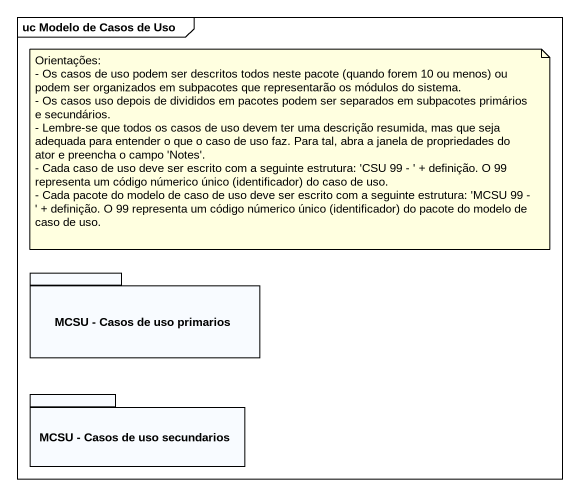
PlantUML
@startuml
mainframe uc Modelo de Casos de Uso
package "MCSU - Casos de uso primarios" as MCSU_Casos_de_uso_primarios {
}
package "MCSU - Casos de uso secundarios" as MCSU_Casos_de_uso {
}
note as N1
  Orientações:
  - Os casos de uso podem ser descritos todos neste pacote (quando forem 10 ou menos) ou podem ser organizados em subpacotes que representarão os módulos do sistema.
  - Os casos uso depois de divididos em pacotes podem ser separados em subpacotes primários e secundários.
  - Lembre-se que todos os casos de uso devem ter uma descrição resumida, mas que seja adequada para entender o que o caso de uso faz. Para tal, abra a janela de propriedades do ator e preencha o campo 'Notes'.
  - Cada caso de uso deve ser escrito com a seguinte estrutura: 'CSU 99 - ' + definição. O 99 representa um código númerico único (identificador) do caso de uso.
  - Cada pacote do modelo de caso de uso deve ser escrito com a seguinte estrutura: 'MCSU 99 - ' + definição. O 99 representa um código númerico único (identificador) do pacote do modelo de caso de uso.
end note
@enduml
